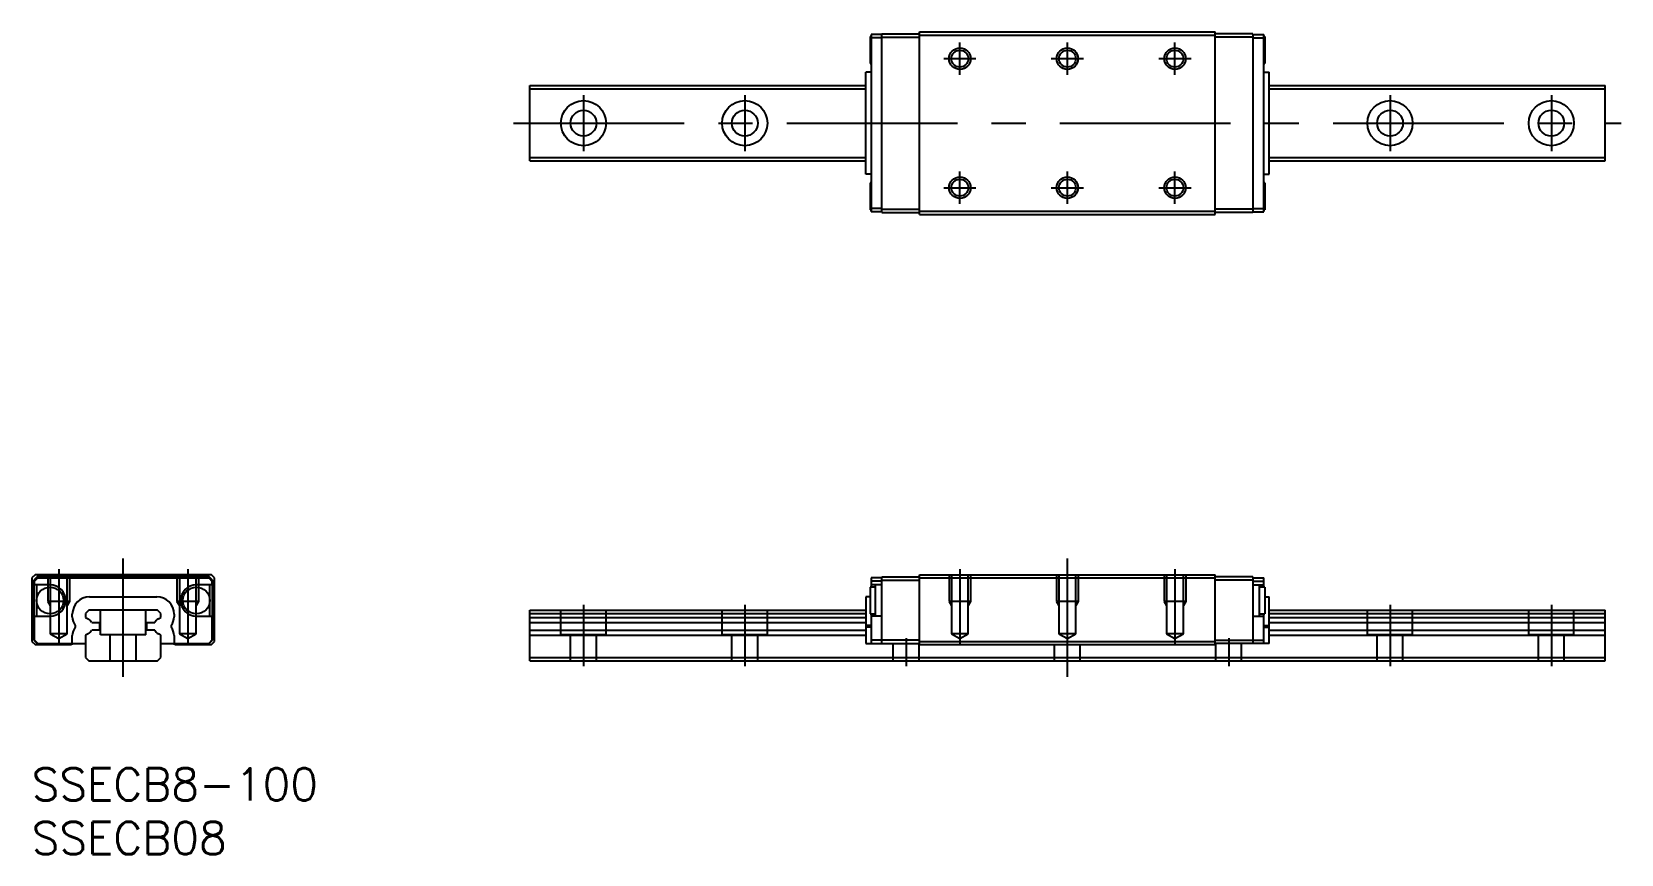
# Model space of a CAD drawing. Extents: x 0 to 148, y -8 to 68.
import ezdxf

# ---------------------------------------------------------------- set-up
doc = ezdxf.new("R2010")
doc.units = 0
doc.header["$LTSCALE"] = 0.5
doc.linetypes.add('CENTER', pattern=[50.8, 31.75, -6.35, 6.35, -6.35])
doc.linetypes.add('DASHED', pattern=[19.05, 12.7, -6.35])
for name, color, linetype in [('MSM_CENTER', 1, 'CENTER'), ('MSM_CONTINUOUS', 7, 'CONTINUOUS'), ('MSM_DASHED', 4, 'DASHED'), ('MSM_NARROW', 5, 'CONTINUOUS'), ('MSM_PART_NUMBER', 7, 'CONTINUOUS')]:
    doc.layers.add(name, color=color, linetype=linetype)
doc.styles.get("Standard").update_dxf_attribs({"font": 'txt.shx', "height": 1, "bigfont": 'bigfont.shx'})

# ---------------------------------------------------------------- blocks, each defined once
blk = doc.blocks.new('*U2')
at = {"layer": 'MSM_PART_NUMBER'}
blk.add_text('SSECB8-100', height=3, dxfattribs=at).set_placement((0, -3))
blk = doc.blocks.new('*U3')
at = {"layer": 'MSM_PART_NUMBER'}
blk.add_text('SSECB08', height=3, dxfattribs=at).set_placement((0, -8))

msp = doc.modelspace()

# ---------------------------------------------------------------- linework, layer by layer
at = {"layer": 'MSM_CENTER'}
for p, q in [((86.3, 64.5), (86.3, 67.5)), ((96.3, 64.5), (96.3, 67.5)), ((106.3, 64.5), (106.3, 67.5)), ((84.8, 66), (87.8, 66)), ((94.8, 66), (97.8, 66)), ((104.8, 66), (107.8, 66)), ((51.3, 62.6), (51.3, 57.4)), ((66.3, 62.6), (66.3, 57.4)), ((126.3, 62.6), (126.3, 57.4)), ((141.3, 62.6), (141.3, 57.4)), ((44.8, 60), (147.8, 60)), ((86.3, 52.5), (86.3, 55.5)), ((96.3, 52.5), (96.3, 55.5)), ((106.3, 52.5), (106.3, 55.5)), ((84.8, 54), (87.8, 54)), ((94.8, 54), (97.8, 54)), ((104.8, 54), (107.8, 54)), ((8.5, 8.5), (8.5, 19.5)), ((96.3, 8.5), (96.3, 19.5)), ((2.5, 18.5), (2.5, 11.55)), ((14.5, 18.5), (14.5, 11.55)), ((86.3, 18.5), (86.3, 11.55)), ((106.3, 18.5), (106.3, 11.55)), ((51.3, 15.2), (51.3, 9.5)), ((66.3, 15.2), (66.3, 9.5)), ((126.3, 15.2), (126.3, 9.5)), ((141.3, 15.2), (141.3, 9.5)), ((81.3, 12.1), (81.3, 9.5)), ((111.3, 12.1), (111.3, 9.5))]:
    msp.add_line(p, q, dxfattribs=at)
at = {"layer": 'MSM_CONTINUOUS'}
for p, q in [((77.95, 68.05), (77.95, 65.55)), ((78.05, 68.05), (77.95, 68.05)), ((78.05, 68.25), (78.05, 51.75)), ((79.05, 68.25), (78.05, 68.25)), ((79.05, 51.7), (79.05, 68.3)), ((79.05, 68.3), (82.55, 68.3)), ((79.05, 68), (82.55, 68)), ((82.55, 68.5), (110.05, 68.5)), ((82.55, 51.5), (82.55, 68.5)), ((82.55, 68.2), (110.05, 68.2)), ((110.05, 51.5), (110.05, 68.5)), ((113.55, 68.3), (110.05, 68.3)), ((113.55, 68), (110.05, 68)), ((113.55, 68.3), (113.55, 51.7)), ((113.55, 68.25), (114.55, 68.25)), ((114.55, 51.75), (114.55, 68.25)), ((114.65, 68.05), (114.55, 68.05)), ((114.65, 68.05), (114.65, 65.55)), ((79.05, 67.95), (78.05, 67.95)), ((113.55, 67.95), (114.55, 67.95)), ((77.95, 65.55), (78.05, 65.55)), ((114.55, 65.55), (114.65, 65.55)), ((78.05, 64.73), (77.55, 64.73)), ((77.55, 55.27), (77.55, 64.73)), ((114.55, 64.73), (115.05, 64.73)), ((115.05, 55.27), (115.05, 64.73)), ((46.3, 63.5), (77.55, 63.5)), ((46.3, 56.5), (46.3, 63.5)), ((46.3, 63.2), (77.55, 63.2)), ((115.05, 63.5), (146.3, 63.5)), ((115.05, 63.2), (146.3, 63.2)), ((146.3, 56.5), (146.3, 63.5)), ((46.3, 56.8), (77.55, 56.8)), ((46.3, 56.5), (77.55, 56.5)), ((115.05, 56.8), (146.3, 56.8)), ((115.05, 56.5), (146.3, 56.5)), ((78.05, 55.27), (77.55, 55.27)), ((114.55, 55.27), (115.05, 55.27)), ((77.95, 54.45), (77.95, 51.95)), ((78.05, 54.45), (77.95, 54.45)), ((114.65, 54.45), (114.55, 54.45)), ((114.65, 54.45), (114.65, 51.95)), ((77.95, 51.95), (78.05, 51.95)), ((79.05, 52.05), (78.05, 52.05)), ((79.05, 51.75), (78.05, 51.75)), ((79.05, 52), (82.55, 52)), ((82.55, 51.8), (110.05, 51.8)), ((113.55, 52), (110.05, 52)), ((113.55, 52.05), (114.55, 52.05)), ((113.55, 51.75), (114.55, 51.75)), ((114.55, 51.95), (114.65, 51.95)), ((79.05, 51.7), (82.55, 51.7)), ((82.55, 51.5), (110.05, 51.5)), ((113.55, 51.7), (110.05, 51.7)), ((0.3, 18), (0, 17.7)), ((0.5, 17.8), (0.2, 17.5)), ((16.7, 18), (0.3, 18)), ((16.5, 17.8), (0.5, 17.8)), ((16.8, 17.5), (16.5, 17.8)), ((17, 17.7), (16.7, 18)), ((79.05, 11.6), (79.05, 17.8)), ((79.05, 17.8), (82.55, 17.8)), ((82.55, 18), (110.05, 18)), ((82.55, 11.5), (82.55, 18)), ((110.05, 11.5), (110.05, 18)), ((113.55, 17.8), (110.05, 17.8)), ((113.55, 17.8), (113.55, 11.6)), ((0, 17.7), (0, 11.8)), ((0.2, 17.5), (0.2, 11.9)), ((0.25, 17.4), (0.55, 17.7)), ((0.25, 17.05), (0.25, 17.4)), ((1.7, 17.05), (0.25, 17.05)), ((0.45, 17.05), (0.45, 14.15)), ((0.55, 17.7), (16.45, 17.7)), ((16.75, 17.05), (15.3, 17.05)), ((16.45, 17.7), (16.75, 17.4)), ((16.55, 14.15), (16.55, 17.05)), ((16.75, 17.4), (16.75, 17.05)), ((16.8, 11.9), (16.8, 17.5)), ((17, 11.8), (17, 17.7)), ((78.45, 16.85), (77.95, 16.85)), ((77.95, 16.85), (77.95, 14.35)), ((78.05, 17.7), (78.05, 16.85)), ((79.05, 17.7), (78.05, 17.7)), ((79.05, 17.4), (78.05, 17.4)), ((79.05, 17.05), (78.05, 17.05)), ((78.45, 14.15), (78.45, 17.05)), ((79.05, 17.5), (82.55, 17.5)), ((82.55, 17.7), (110.05, 17.7)), ((113.55, 17.5), (110.05, 17.5)), ((113.55, 17.7), (114.55, 17.7)), ((113.55, 17.4), (114.55, 17.4)), ((113.55, 17.05), (114.55, 17.05)), ((114.15, 14.15), (114.15, 17.05)), ((114.65, 16.85), (114.15, 16.85)), ((114.55, 16.85), (114.55, 17.7)), ((114.65, 16.85), (114.65, 14.35)), ((5.37, 15.93), (11.63, 15.93)), ((77.95, 15.93), (77.55, 15.93)), ((77.55, 15.93), (77.55, 11.6)), ((114.65, 15.93), (115.05, 15.93)), ((115.05, 11.6), (115.05, 15.93)), ((0.25, 14.15), (1.7, 14.15)), ((0.25, 11.9), (0.25, 14.15)), ((3.77, 14.07), (3.77, 14.33)), ((5.3, 14.7), (5, 14.4)), ((5, 14.4), (5, 14.03)), ((5, 14.03), (5.23, 13.9)), ((11.7, 14.7), (5.3, 14.7)), ((5.57, 13.55), (6.3, 13.55)), ((6.3, 13.55), (6.3, 12.85)), ((10.7, 12.85), (10.7, 13.55)), ((10.7, 13.55), (11.43, 13.55)), ((12, 14.4), (11.7, 14.7)), ((11.77, 13.9), (12, 14.03)), ((12, 14.03), (12, 14.4)), ((13.23, 14.33), (13.23, 14.07)), ((15.3, 14.15), (16.75, 14.15)), ((16.75, 14.15), (16.75, 11.9)), ((46.3, 14.7), (77.55, 14.7)), ((46.3, 10), (46.3, 14.7)), ((46.3, 14.4), (77.55, 14.4)), ((46.3, 14.03), (77.55, 14.03)), ((46.3, 13.55), (77.55, 13.55)), ((77.95, 14.35), (78.45, 14.35)), ((78.05, 14.35), (78.05, 11.6)), ((79.05, 14.15), (78.05, 14.15)), ((113.55, 14.15), (114.55, 14.15)), ((114.15, 14.35), (114.65, 14.35)), ((114.55, 11.6), (114.55, 14.35)), ((115.05, 14.7), (146.3, 14.7)), ((115.05, 14.4), (146.3, 14.4)), ((115.05, 14.03), (146.3, 14.03)), ((115.05, 13.55), (146.3, 13.55)), ((146.3, 10), (146.3, 14.7)), ((0.2, 11.9), (0.5, 11.6)), ((0.55, 11.6), (0.25, 11.9)), ((3.77, 11.6), (3.77, 12.33)), ((4.05, 13.13), (4.05, 13.27)), ((5.23, 12.5), (5, 12.37)), ((5, 12.37), (5, 10.3)), ((6.3, 12.85), (5.57, 12.85)), ((11.43, 12.85), (10.7, 12.85)), ((12, 12.37), (11.77, 12.5)), ((12, 10.3), (12, 12.37)), ((12.95, 13.27), (12.95, 13.13)), ((13.23, 12.33), (13.23, 11.6)), ((16.75, 11.9), (16.45, 11.6)), ((16.5, 11.6), (16.8, 11.9)), ((46.3, 12.85), (77.55, 12.85)), ((46.3, 12.37), (77.55, 12.37)), ((78.05, 13.27), (77.55, 13.27)), ((78.05, 13.13), (77.55, 13.13)), ((82.55, 11.9), (78.05, 11.9)), ((110.05, 11.9), (114.55, 11.9)), ((114.55, 13.27), (115.05, 13.27)), ((114.55, 13.13), (115.05, 13.13)), ((115.05, 12.85), (146.3, 12.85)), ((115.05, 12.37), (146.3, 12.37)), ((0, 11.8), (0.3, 11.5)), ((0.3, 11.5), (3.63, 11.5)), ((0.5, 11.6), (5, 11.6)), ((3.63, 11.5), (3.84, 11.6)), ((12, 11.6), (16.5, 11.6)), ((13.16, 11.6), (13.37, 11.5)), ((13.37, 11.5), (16.7, 11.5)), ((16.7, 11.5), (17, 11.8)), ((77.55, 11.6), (82.5, 11.6)), ((82.5, 11.6), (82.5, 11.65)), ((82.5, 11.65), (82.55, 11.65)), ((82.55, 11.8), (110.05, 11.8)), ((82.55, 11.5), (110.05, 11.5)), ((110.1, 11.65), (110.05, 11.65)), ((110.1, 11.65), (110.1, 11.6)), ((115.05, 11.6), (110.1, 11.6)), ((5, 10.3), (5.3, 10)), ((5.3, 10), (11.7, 10)), ((11.7, 10), (12, 10.3)), ((46.3, 10.3), (146.3, 10.3)), ((46.3, 10), (146.3, 10))]:
    msp.add_line(p, q, dxfattribs=at)
for centre, radius in [((86.3, 66), 0.784), ((96.3, 66), 0.784), ((106.3, 66), 0.784), ((51.3, 60), 2.1), ((66.3, 60), 2.1), ((126.3, 60), 2.1), ((141.3, 60), 2.1), ((51.3, 60), 1.2), ((66.3, 60), 1.2), ((126.3, 60), 1.2), ((141.3, 60), 1.2), ((86.3, 54), 0.784), ((96.3, 54), 0.784), ((106.3, 54), 0.784), ((1.7, 15.6), 1.25), ((15.3, 15.6), 1.25)]:
    msp.add_circle(centre, radius, dxfattribs=at)
for centre, radius, start, end in [((1.7, 15.6), 1.45, 270, 90), ((15.3, 15.6), 1.45, 90, 270), ((5.37, 14.33), 1.6, 90, 180), ((11.63, 14.33), 1.6, 0, 90), ((5.07, 14.07), 1.3, 180, 217.958), ((4.79, 13.14), 0.875, 27.7195, 60.0003), ((12.21, 13.14), 0.875, 119.9997, 152.2805), ((11.93, 14.07), 1.3, 322.042, 0), ((5.07, 12.33), 1.3, 142.042, 180), ((4.79, 13.26), 0.875, 299.9997, 332.2805), ((12.21, 13.26), 0.875, 207.7195, 240.0003), ((11.93, 12.33), 1.3, 0, 37.958)]:
    msp.add_arc(centre, radius, start, end, dxfattribs=at)
at = {"layer": 'MSM_DASHED'}
for p, q in [((1.5, 18), (1.5, 15.5)), ((1.72, 18), (1.72, 12.5)), ((3.28, 12.5), (3.28, 18)), ((3.5, 18), (3.5, 15.5)), ((13.5, 18), (13.5, 15.5)), ((13.72, 18), (13.72, 12.5)), ((15.28, 12.5), (15.28, 18)), ((15.5, 18), (15.5, 15.5)), ((85.3, 18), (85.3, 15.5)), ((85.51, 18), (85.51, 12.5)), ((87.08, 12.5), (87.08, 18)), ((87.3, 18), (87.3, 15.5)), ((95.3, 18), (95.3, 15.5)), ((95.51, 18), (95.51, 12.5)), ((97.08, 12.5), (97.08, 18)), ((97.3, 18), (97.3, 15.5)), ((105.3, 18), (105.3, 15.5)), ((105.51, 18), (105.51, 12.5)), ((107.08, 12.5), (107.08, 18)), ((107.3, 18), (107.3, 15.5)), ((1.5, 15.5), (1.72, 15.13)), ((3.5, 15.5), (1.5, 15.5)), ((3.5, 15.5), (3.28, 15.13)), ((13.5, 15.5), (13.72, 15.13)), ((15.5, 15.5), (13.5, 15.5)), ((15.5, 15.5), (15.28, 15.13)), ((85.3, 15.5), (85.51, 15.13)), ((87.3, 15.5), (85.3, 15.5)), ((87.3, 15.5), (87.08, 15.13)), ((95.3, 15.5), (95.51, 15.13)), ((97.3, 15.5), (95.3, 15.5)), ((97.3, 15.5), (97.08, 15.13)), ((105.3, 15.5), (105.51, 15.13)), ((107.3, 15.5), (105.3, 15.5)), ((107.3, 15.5), (107.08, 15.13)), ((6.4, 12.4), (6.4, 14.7)), ((10.6, 12.4), (10.6, 14.7)), ((49.2, 12.4), (49.2, 14.7)), ((53.4, 12.4), (53.4, 14.7)), ((64.2, 12.4), (64.2, 14.7)), ((68.4, 12.4), (68.4, 14.7)), ((124.2, 12.4), (124.2, 14.7)), ((128.4, 12.4), (128.4, 14.7)), ((139.2, 12.4), (139.2, 14.7)), ((143.4, 12.4), (143.4, 14.7)), ((1.72, 12.5), (2.5, 12.05)), ((3.28, 12.5), (1.72, 12.5)), ((2.5, 12.05), (3.28, 12.5)), ((10.6, 12.4), (6.4, 12.4)), ((7.3, 10), (7.3, 12.4)), ((9.7, 10), (9.7, 12.4)), ((13.72, 12.5), (14.5, 12.05)), ((15.28, 12.5), (13.72, 12.5)), ((14.5, 12.05), (15.28, 12.5)), ((53.4, 12.4), (49.2, 12.4)), ((50.1, 10), (50.1, 12.4)), ((52.5, 10), (52.5, 12.4)), ((68.4, 12.4), (64.2, 12.4)), ((65.1, 10), (65.1, 12.4)), ((67.5, 10), (67.5, 12.4)), ((85.51, 12.5), (86.3, 12.05)), ((87.08, 12.5), (85.51, 12.5)), ((86.3, 12.05), (87.08, 12.5)), ((95.51, 12.5), (96.3, 12.05)), ((97.08, 12.5), (95.51, 12.5)), ((96.3, 12.05), (97.08, 12.5)), ((105.51, 12.5), (106.3, 12.05)), ((107.08, 12.5), (105.51, 12.5)), ((106.3, 12.05), (107.08, 12.5)), ((128.4, 12.4), (124.2, 12.4)), ((125.1, 10), (125.1, 12.4)), ((127.5, 10), (127.5, 12.4)), ((143.4, 12.4), (139.2, 12.4)), ((140.1, 10), (140.1, 12.4)), ((142.5, 10), (142.5, 12.4)), ((80.1, 10), (80.1, 11.6)), ((82.5, 10), (82.5, 11.6)), ((95.1, 10), (95.1, 11.5)), ((97.5, 10), (97.5, 11.5)), ((110.1, 10), (110.1, 11.6)), ((112.5, 10), (112.5, 11.6))]:
    msp.add_line(p, q, dxfattribs=at)
at = {"layer": 'MSM_NARROW'}
for centre in [(86.3, 66), (96.3, 66), (106.3, 66), (86.3, 54), (96.3, 54), (106.3, 54)]:
    msp.add_circle(centre, 1, dxfattribs=at)

# ---------------------------------------------------------------- block references
at = {"layer": 'MSM_CONTINUOUS'}
for name in ['*U2', '*U3']:
    msp.add_blockref(name, (0, 0), dxfattribs=at)

doc.saveas('drawing.dxf')
